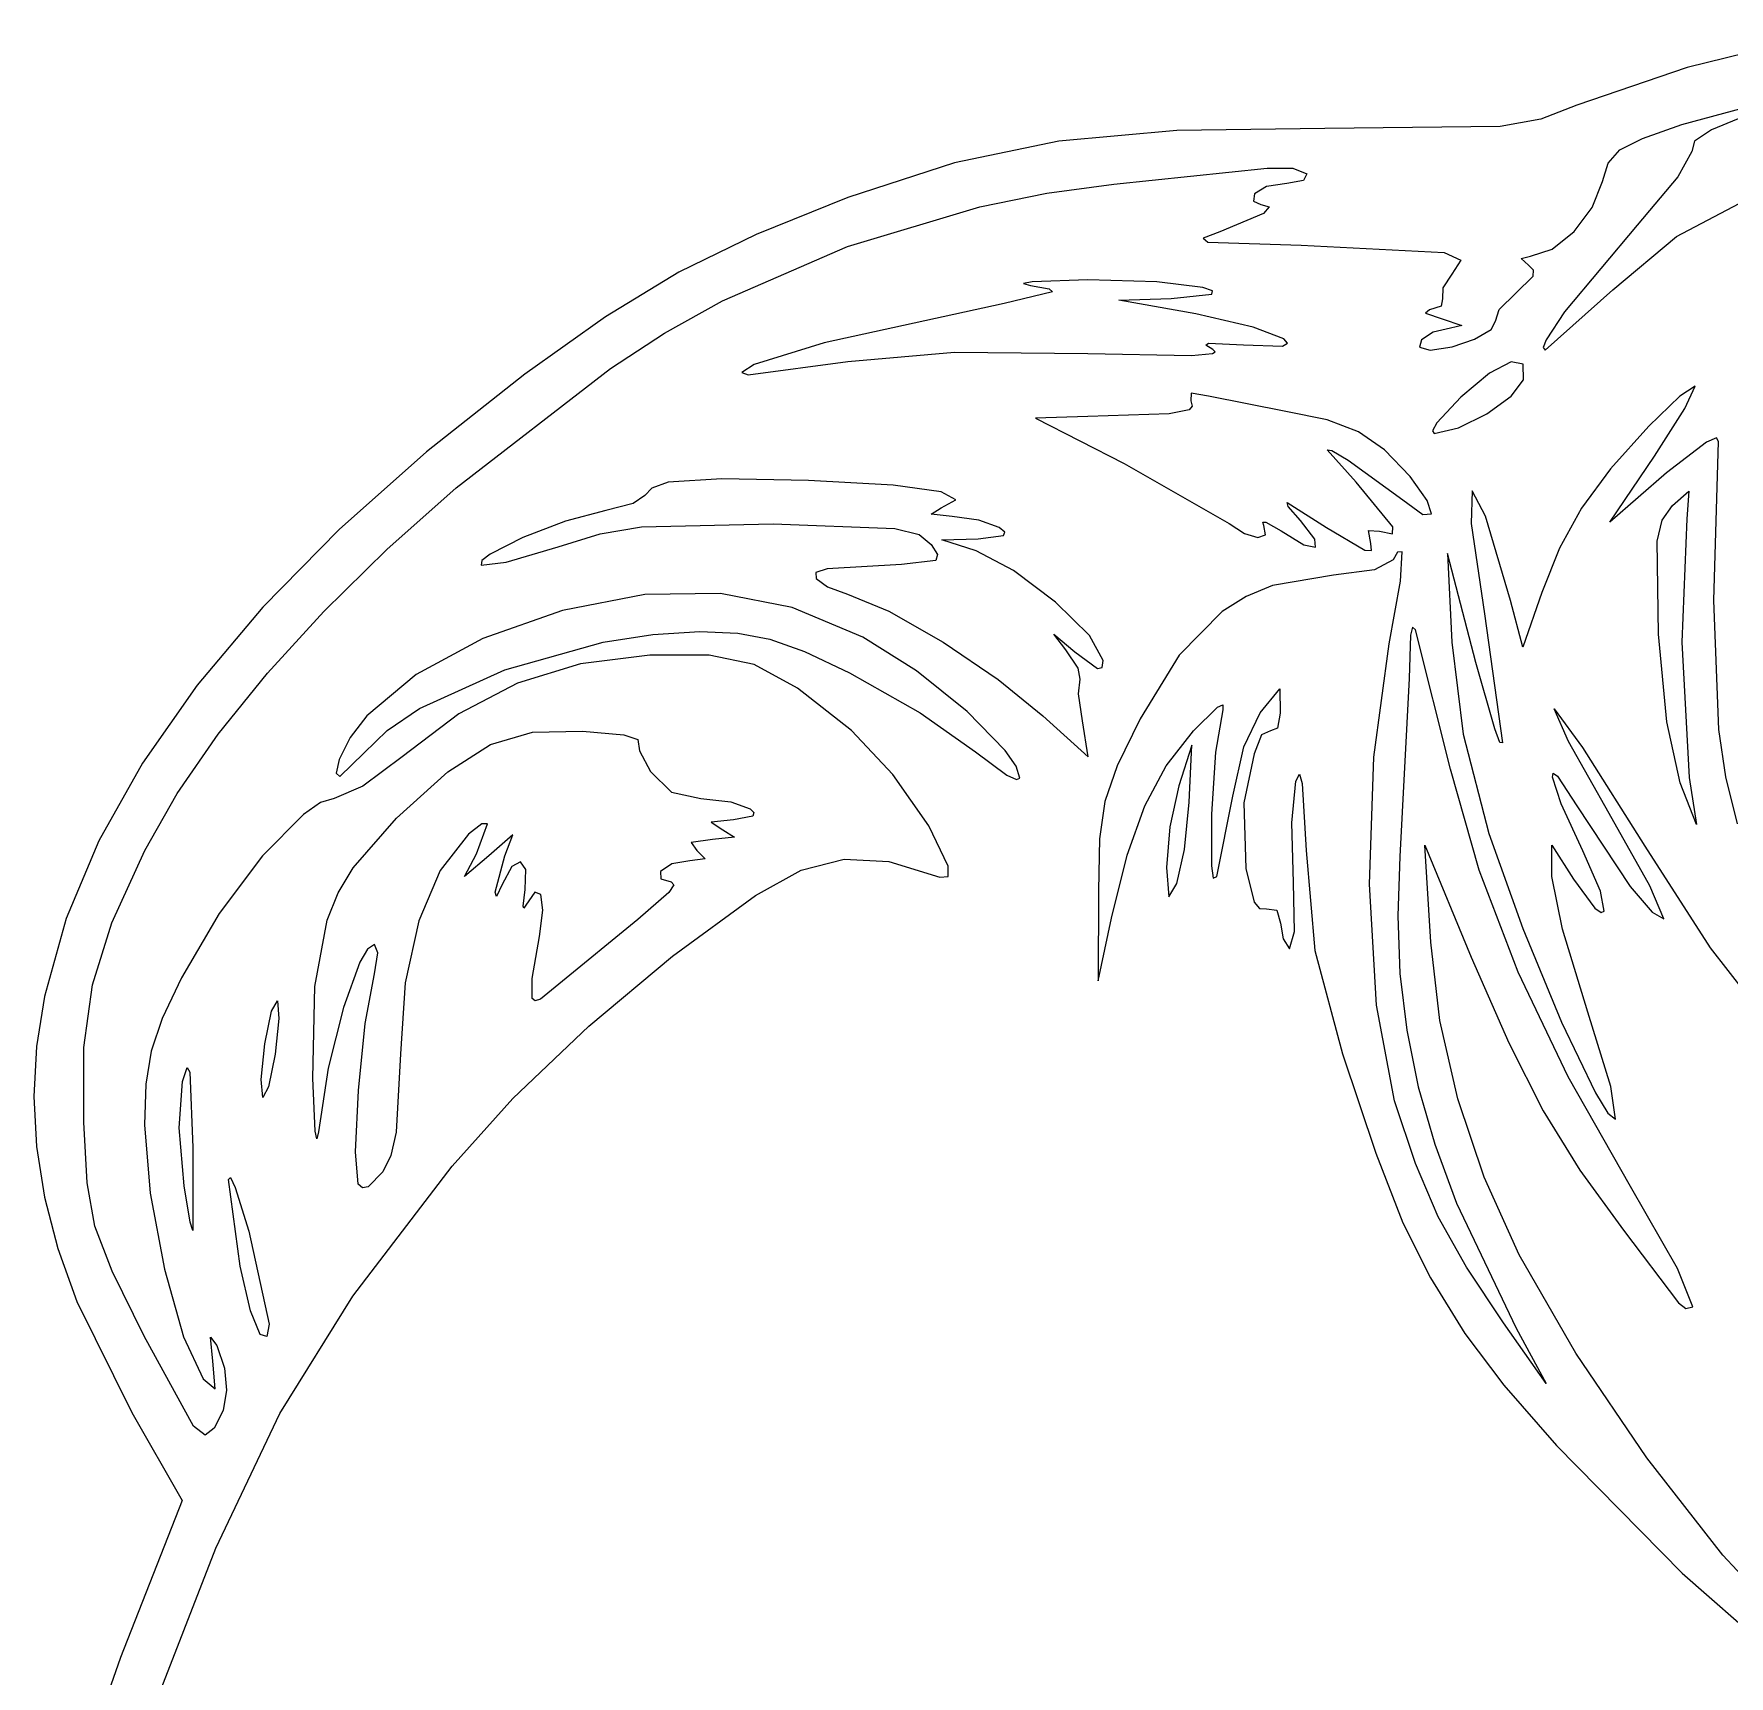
# Model space of a CAD drawing. Extents: x 0 to 159, y 0 to 200.
# Drawn here: x 3.3 to 60.7, y 144.6 to 200.1 of the extents above; entities that cross this region are included whole.
import ezdxf

# ---------------------------------------------------------------- set-up
doc = ezdxf.new("R2010")
doc.units = 0

msp = doc.modelspace()

# ---------------------------------------------------------------- linework, layer by layer
at = {"layer": 'Layer 1'}
for p, q in [((63.852818, 200.149975), (59.270364, 199.011207)), ((59.270364, 199.011207), (55.545954, 197.740148)), ((59.099487, 197.08645), (62.437561, 197.993344)), ((55.545954, 197.740148), (54.324659, 197.267211)), ((41.994373, 196.87598), (38.000188, 196.516317)), ((47.007668, 196.945692), (41.994373, 196.87598)), ((52.949244, 197.019467), (47.007668, 196.945692)), ((54.324659, 197.267211), (52.949244, 197.019467)), ((57.7657, 196.61359), (59.099487, 197.08645)), ((60.098819, 196.908342), (59.527991, 196.51414)), ((60.999715, 197.276681), (60.098819, 196.908342)), ((38.000188, 196.516317), (34.474844, 195.786965)), ((56.994814, 196.221395), (57.7657, 196.61359)), ((59.527991, 196.51414), (59.428982, 196.167464)), ((34.474844, 195.786965), (30.868075, 194.608185)), ((56.410966, 195.153933), (56.604134, 195.778598)), ((56.604134, 195.778598), (56.994814, 196.221395)), ((59.428982, 196.167464), (58.962962, 195.313741)), ((39.863914, 195.060094), (45.061039, 195.605488)), ((45.061039, 195.605488), (45.925919, 195.607737)), ((46.289412, 195.183301), (45.726379, 195.086552)), ((45.925919, 195.607737), (46.404771, 195.416047)), ((46.404771, 195.416047), (46.289412, 195.183301)), ((56.058083, 194.271877), (56.410966, 195.153933)), ((58.962962, 195.313741), (57.586775, 193.674734)), ((30.868075, 194.608185), (27.75799, 193.36069)), ((35.331262, 194.298854), (37.602634, 194.756083)), ((37.602634, 194.756083), (39.863914, 195.060094)), ((44.626417, 194.733774), (44.599518, 194.484625)), ((45.039476, 194.982923), (44.626417, 194.733774)), ((45.726379, 195.086552), (45.039476, 194.982923)), ((30.853479, 192.959565), (35.331262, 194.298854)), ((44.931217, 194.074123), (43.450961, 193.447898)), ((44.599518, 194.484625), (44.840906, 194.380996)), ((44.840906, 194.380996), (45.123492, 194.295078)), ((45.123492, 194.295078), (44.931217, 194.074123)), ((55.44528, 193.463509), (56.058083, 194.271877)), ((58.911589, 193.292764), (61.254608, 194.521754)), ((43.450961, 193.447898), (42.891725, 193.232075)), ((54.706337, 192.867733), (55.44528, 193.463509)), ((57.586775, 193.674734), (55.123547, 190.740724)), ((27.75799, 193.36069), (25.142179, 192.082868)), ((26.62103, 191.111879), (30.853479, 192.959565)), ((42.891725, 193.232075), (43.051396, 193.104292)), ((43.051396, 193.104292), (46.213918, 193.001987)), ((46.213918, 193.001987), (51.051915, 192.750809)), ((53.975034, 192.623456), (54.706337, 192.867733)), ((56.754572, 191.488569), (58.911589, 193.292764)), ((51.051915, 192.750809), (51.612436, 192.488739)), ((51.612436, 192.488739), (51.313324, 192.021617)), ((53.651581, 192.549593), (53.975034, 192.623456)), ((53.899892, 192.318303), (53.651581, 192.549593)), ((54.070042, 192.148666), (53.899892, 192.318303)), ((25.142179, 192.082868), (22.655287, 190.575188)), ((37.102324, 191.75818), (36.812798, 191.697557)), ((36.812798, 191.697557), (37.04169, 191.629328)), ((38.981969, 191.830411), (37.102324, 191.75818)), ((41.327298, 191.760467), (38.981969, 191.830411)), ((42.876065, 191.565607), (41.327298, 191.760467)), ((51.313324, 192.021617), (51.005128, 191.559301)), ((53.480086, 191.373916), (54.063317, 191.94943)), ((54.063317, 191.94943), (54.070042, 192.148666)), ((24.656328, 190.019154), (26.62103, 191.111879)), ((37.786316, 191.421056), (36.159745, 191.023608)), ((37.04169, 191.629328), (37.676106, 191.525308)), ((37.676106, 191.525308), (37.786316, 191.421056)), ((40.040303, 191.142494), (41.804193, 191.198938)), ((42.642394, 190.671183), (40.040303, 191.142494)), ((41.804193, 191.198938), (43.18334, 191.345281)), ((43.212697, 191.452412), (42.876065, 191.565607)), ((43.18334, 191.345281), (43.212697, 191.452412)), ((50.99406, 191.177419), (50.948066, 190.936295)), ((51.005128, 191.559301), (50.99406, 191.177419)), ((52.914804, 190.826361), (53.480086, 191.373916)), ((54.467159, 189.442104), (56.754572, 191.488569)), ((22.655287, 190.575188), (19.931957, 188.638123)), ((36.159745, 191.023608), (30.066519, 189.697339)), ((44.585065, 190.229334), (42.642394, 190.671183)), ((50.556262, 190.811588), (50.41643, 190.702977)), ((50.41643, 190.702977), (50.976421, 190.500438)), ((50.948066, 190.936295), (50.556262, 190.811588)), ((52.782644, 190.431999), (52.914804, 190.826361)), ((55.123547, 190.740724), (54.503005, 189.796817)), ((22.824384, 188.825448), (24.656328, 190.019154)), ((45.623985, 189.827999), (44.585065, 190.229334)), ((50.67371, 190.052895), (50.286784, 189.798233)), ((51.261818, 190.189288), (50.67371, 190.052895)), ((50.976421, 190.500438), (51.652917, 190.278585)), ((51.652917, 190.278585), (51.261818, 190.189288)), ((52.078808, 189.822222), (52.640822, 190.148145)), ((52.640822, 190.148145), (52.782644, 190.431999)), ((30.066519, 189.697339), (27.693073, 188.963737)), ((30.868075, 189.061104), (34.474436, 189.373445)), ((34.474436, 189.373445), (38.981969, 189.335212)), ((42.984765, 189.61502), (43.070666, 189.687726)), ((43.215305, 189.468562), (42.984765, 189.61502)), ((43.070666, 189.687726), (44.259528, 189.621668)), ((43.211022, 189.333724), (43.301768, 189.392714)), ((43.301768, 189.392714), (43.215305, 189.468562)), ((44.259528, 189.621668), (45.576393, 189.585878)), ((45.576393, 189.585878), (45.747426, 189.679618)), ((45.747426, 189.679618), (45.623985, 189.827999)), ((50.286784, 189.798233), (50.216895, 189.552303)), ((50.216895, 189.552303), (50.579899, 189.442104)), ((50.579899, 189.442104), (51.318026, 189.553714)), ((51.318026, 189.553714), (52.078808, 189.822222)), ((54.503005, 189.796817), (54.403683, 189.534539)), ((54.403683, 189.534539), (54.467159, 189.442104)), ((17.604625, 184.786432), (22.824384, 188.825448)), ((27.693073, 188.963737), (27.269855, 188.686503)), ((27.488682, 188.605094), (30.868075, 189.061104)), ((38.981969, 189.335212), (42.500533, 189.266421)), ((42.500533, 189.266421), (43.211022, 189.333724)), ((53.317368, 189.04686), (52.58941, 188.666615)), ((53.723459, 188.976321), (53.317368, 189.04686)), ((53.737967, 188.435981), (53.723459, 188.976321)), ((19.931957, 188.638123), (16.603424, 186.00708)), ((27.269855, 188.686503), (27.488682, 188.605094)), ((52.58941, 188.666615), (51.609305, 187.854603)), ((53.319798, 187.889236), (53.737967, 188.435981)), ((59.540813, 188.227137), (59.02289, 187.889043)), ((59.19606, 187.471354), (59.540813, 188.227137)), ((42.481835, 187.987777), (42.47553, 187.733953)), ((42.47553, 187.733953), (42.522675, 187.55408)), ((43.072077, 187.893409), (42.481835, 187.987777)), ((45.684751, 187.374472), (43.072077, 187.893409)), ((51.609305, 187.854603), (50.806514, 186.98258)), ((52.493146, 187.294171), (53.319798, 187.889236)), ((59.02289, 187.889043), (57.976595, 186.877055)), ((38.981969, 187.205139), (37.218079, 187.149047)), ((37.218079, 187.149047), (40.216692, 185.606702)), ((41.736812, 187.293333), (38.981969, 187.205139)), ((42.414543, 187.420245), (41.736812, 187.293333)), ((42.522675, 187.55408), (42.414543, 187.420245)), ((47.086807, 187.091969), (45.684751, 187.374472)), ((48.150096, 186.68607), (47.086807, 187.091969)), ((51.533077, 186.815986), (52.493146, 187.294171)), ((58.168153, 185.853293), (59.19606, 187.471354)), ((49.033138, 186.073862), (48.150096, 186.68607)), ((50.806514, 186.98258), (50.657052, 186.717307)), ((50.657052, 186.717307), (50.71466, 186.61988)), ((50.71466, 186.61988), (51.533077, 186.815986)), ((57.976595, 186.877055), (56.679066, 185.42388)), ((16.603424, 186.00708), (13.64434, 183.374433)), ((48.066002, 184.975229), (47.085985, 186.067341)), ((47.085985, 186.067341), (47.242288, 186.043518)), ((47.242288, 186.043518), (47.801419, 185.718532)), ((49.894451, 185.172432), (49.033138, 186.073862)), ((59.925605, 186.332322), (58.577729, 185.291318)), ((60.265044, 186.479116), (59.925605, 186.332322)), ((60.18181, 180.975432), (60.336327, 186.349652)), ((60.336327, 186.349652), (60.265044, 186.479116)), ((40.216692, 185.606702), (43.772341, 183.578228)), ((47.801419, 185.718532), (49.652092, 184.377976)), ((56.679066, 185.42388), (55.701089, 184.091652)), ((56.65403, 183.621267), (58.168153, 185.853293)), ((15.260599, 182.700888), (17.604625, 184.786432)), ((24.782654, 184.982637), (24.222134, 184.77538)), ((26.599478, 185.084733), (24.782654, 184.982637)), ((29.532413, 185.036348), (26.599478, 185.084733)), ((32.399137, 184.879351), (29.532413, 185.036348)), ((34.017324, 184.655612), (32.399137, 184.879351)), ((49.31369, 183.469881), (48.066002, 184.975229)), ((50.477295, 184.360315), (49.894451, 185.172432)), ((58.577729, 185.291318), (56.65403, 183.621267)), ((23.600363, 184.258031), (22.665986, 184.016731)), ((23.988904, 184.523673), (23.600363, 184.258031)), ((24.222134, 184.77538), (23.988904, 184.523673)), ((34.520562, 184.381063), (34.017324, 184.655612)), ((34.017324, 184.113392), (34.520562, 184.381063)), ((45.771496, 184.155671), (45.73877, 184.28643)), ((45.73877, 184.28643), (47.067641, 183.444172)), ((49.652092, 184.377976), (50.332899, 183.887151)), ((50.615705, 183.906576), (50.477295, 184.360315)), ((51.995112, 184.688641), (51.965351, 183.575808)), ((52.453828, 183.829864), (51.995112, 184.688641)), ((58.779165, 184.186417), (59.336334, 184.669106)), ((59.336334, 184.669106), (59.266704, 183.736273)), ((21.301915, 183.656793), (19.856022, 183.102551)), ((22.665986, 184.016731), (21.301915, 183.656793)), ((33.679804, 183.893656), (34.017324, 184.113392)), ((34.395855, 183.817059), (33.679804, 183.893656)), ((35.298746, 183.695262), (34.395855, 183.817059)), ((35.983356, 183.444878), (35.298746, 183.695262)), ((46.187107, 183.67877), (45.771496, 184.155671)), ((46.669288, 183.052848), (46.187107, 183.67877)), ((50.332899, 183.887151), (50.615705, 183.906576)), ((53.295231, 180.975432), (52.453828, 183.829864)), ((55.701089, 184.091652), (54.955283, 182.744542)), ((58.257274, 182.976345), (58.432842, 183.688058)), ((58.432842, 183.688058), (58.779165, 184.186417)), ((59.266704, 183.736273), (59.090315, 179.56432)), ((13.64434, 183.374433), (11.055061, 180.740628)), ((19.856022, 183.102551), (18.76004, 182.543084)), ((21.055908, 182.790828), (22.482647, 183.226806)), ((22.482647, 183.226806), (23.879587, 183.469837)), ((23.879587, 183.469837), (28.337598, 183.563059)), ((28.337598, 183.563059), (32.451078, 183.405235)), ((32.451078, 183.405235), (33.272345, 183.20473)), ((33.272345, 183.20473), (33.680068, 182.86985)), ((34.043077, 183.020133), (35.2778, 183.061408)), ((35.2778, 183.061408), (36.13117, 183.167815)), ((36.173448, 183.280136), (35.983356, 183.444878)), ((36.13117, 183.167815), (36.173448, 183.280136)), ((43.772341, 183.578228), (44.291961, 183.235637)), ((44.291961, 183.235637), (44.745039, 183.104183)), ((44.745039, 183.104183), (45.004044, 183.191672)), ((44.908601, 183.619983), (45.008343, 183.624751)), ((44.941448, 183.505909), (44.908601, 183.619983)), ((45.004044, 183.191672), (44.941448, 183.505909)), ((45.008343, 183.624751), (45.52847, 183.32952)), ((45.52847, 183.32952), (46.303987, 182.859074)), ((47.067641, 183.444172), (48.361454, 182.672735)), ((48.563067, 182.896661), (48.493702, 183.339574)), ((48.493702, 183.339574), (48.855872, 183.318936)), ((48.855872, 183.318936), (49.295423, 183.230417)), ((49.295423, 183.230417), (49.31369, 183.469881)), ((51.965351, 183.575808), (52.410816, 180.515409)), ((13.122724, 180.601267), (15.260599, 182.700888)), ((18.76004, 182.543084), (18.478182, 182.320477)), ((19.297574, 182.265629), (21.055908, 182.790828)), ((33.680068, 182.86985), (33.892887, 182.523367)), ((33.892887, 182.523367), (33.844595, 182.326572)), ((35.201953, 182.648658), (34.043077, 183.020133)), ((36.475189, 181.985485), (35.201953, 182.648658)), ((46.303987, 182.859074), (46.696254, 182.773233)), ((46.696254, 182.773233), (46.669288, 183.052848)), ((48.361454, 182.672735), (48.584002, 182.665702)), ((48.584002, 182.665702), (48.563067, 182.896661)), ((49.469794, 182.606942), (49.318364, 182.351266)), ((49.631278, 182.614439), (49.469794, 182.606942)), ((49.569057, 181.631599), (49.631278, 182.614439)), ((52.125419, 178.874639), (51.157396, 182.562933)), ((51.157396, 182.562933), (51.306268, 179.56432)), ((54.955283, 182.744542), (54.35427, 181.246718)), ((58.29974, 179.837723), (58.257274, 182.976345)), ((18.478182, 182.320477), (18.445703, 182.167469)), ((18.445703, 182.167469), (19.297574, 182.265629)), ((30.166267, 182.043291), (29.782748, 181.915751)), ((29.782748, 181.915751), (29.785752, 181.720146)), ((32.682765, 182.189694), (30.166267, 182.043291)), ((33.844595, 182.326572), (32.682765, 182.189694)), ((37.889812, 180.913034), (36.475189, 181.985485)), ((48.68623, 182.014363), (47.29871, 181.824569)), ((49.318364, 182.351266), (48.68623, 182.014363)), ((29.785752, 181.720146), (30.178835, 181.43422)), ((30.178835, 181.43422), (30.851847, 181.187452)), ((45.241634, 181.47426), (44.351422, 181.107564)), ((47.29871, 181.824569), (45.241634, 181.47426)), ((49.182192, 179.505759), (49.569057, 181.631599)), ((23.986716, 181.170336), (21.201958, 180.628298)), ((26.548264, 181.206722), (23.986716, 181.170336)), ((28.978778, 180.729353), (26.548264, 181.206722)), ((30.851847, 181.187452), (32.252525, 180.608179)), ((39.037802, 179.782177), (37.889812, 180.913034)), ((44.351422, 181.107564), (43.53576, 180.600076)), ((53.713626, 179.387931), (53.295231, 180.975432)), ((54.35427, 181.246718), (53.713626, 179.387931)), ((60.346513, 176.601734), (60.18181, 180.975432)), ((11.055061, 180.740628), (8.835942, 178.106112)), ((11.212689, 178.51003), (13.122724, 180.601267)), ((21.201958, 180.628298), (18.512026, 179.683779)), ((31.370431, 179.730126), (28.978778, 180.729353)), ((32.252525, 180.608179), (34.086954, 179.563703)), ((43.53576, 180.600076), (42.075088, 179.123436)), ((52.410816, 180.515409), (53.021916, 176.153971)), ((18.512026, 179.683779), (16.254687, 178.462771)), ((22.585586, 179.563333), (24.260798, 179.824641)), ((24.260798, 179.824641), (25.851219, 179.917098)), ((25.851219, 179.917098), (27.135309, 179.867312)), ((27.135309, 179.867312), (28.227443, 179.668566)), ((28.227443, 179.668566), (29.397498, 179.246776)), ((33.183114, 178.590504), (31.370431, 179.730126)), ((38.247485, 179.29762), (37.838263, 179.829168)), ((37.838263, 179.829168), (38.543466, 179.238353)), ((39.511136, 178.943783), (39.037802, 179.782177)), ((49.915325, 179.799954), (49.860584, 178.329597)), ((49.973997, 180.069126), (49.915325, 179.799954)), ((50.076264, 179.977952), (49.973997, 180.069126)), ((51.262171, 175.264662), (50.076264, 179.977952)), ((58.591972, 176.860718), (58.29974, 179.837723)), ((19.246862, 178.630561), (22.585586, 179.563333)), ((24.165293, 179.119467), (21.817434, 178.827042)), ((26.167986, 179.126826), (24.165293, 179.119467)), ((27.691618, 178.808978), (26.167986, 179.126826)), ((29.397498, 179.246776), (30.915347, 178.527858)), ((34.086954, 179.563703), (35.955713, 178.302665)), ((38.665263, 178.679112), (38.247485, 179.29762)), ((38.543466, 179.238353), (39.312654, 178.673556)), ((42.075088, 179.123436), (40.75362, 176.965757)), ((48.663013, 175.665026), (49.182192, 179.505759)), ((51.306268, 179.56432), (51.688107, 176.449334)), ((59.090315, 179.56432), (59.339376, 174.978206)), ((9.552181, 176.449638), (11.212689, 178.51003)), ((16.36719, 177.311562), (19.246862, 178.630561)), ((21.817434, 178.827042), (19.68316, 178.175213)), ((29.15724, 178.008464), (27.691618, 178.808978)), ((30.915347, 178.527858), (33.315605, 177.169487)), ((34.902268, 177.210277), (33.183114, 178.590504)), ((38.726911, 178.309841), (38.665263, 178.679112)), ((39.312654, 178.673556), (39.466945, 178.709219)), ((39.466945, 178.709219), (39.511136, 178.943783)), ((52.761555, 176.625883), (52.125419, 178.874639)), ((8.835942, 178.106112), (6.98734, 175.471332)), ((16.254687, 178.462771), (14.581682, 177.066343)), ((19.68316, 178.175213), (17.692952, 177.135438)), ((30.985903, 176.567824), (29.15724, 178.008464)), ((35.955713, 178.302665), (37.459379, 177.073707)), ((38.672009, 177.816746), (38.726911, 178.309841)), ((44.815153, 177.173896), (45.484726, 177.976819)), ((45.484726, 177.976819), (45.49672, 177.162255)), ((49.860584, 178.329597), (49.55014, 172.312263)), ((38.809461, 176.900846), (38.672009, 177.816746)), ((42.558432, 176.565707), (43.378244, 177.36444)), ((43.378244, 177.36444), (43.562279, 177.439775)), ((43.562279, 177.439775), (43.556441, 177.271263)), ((14.581682, 177.066343), (14.011722, 176.333932)), ((15.265794, 176.567473), (16.36719, 177.311562)), ((17.692952, 177.135438), (15.77729, 175.679176)), ((33.315605, 177.169487), (35.189605, 175.854507)), ((36.185123, 175.897055), (34.902268, 177.210277)), ((37.459379, 177.073707), (39.002077, 175.683762)), ((39.002077, 175.683762), (38.809461, 176.900846)), ((40.75362, 176.965757), (39.980386, 175.3741)), ((43.556441, 177.271263), (43.312087, 175.836719)), ((44.266231, 176.02287), (44.815153, 177.173896)), ((45.49672, 177.162255), (45.404292, 176.649139)), ((55.255354, 176.198156), (54.769843, 177.301602)), ((54.769843, 177.301602), (55.736278, 176.001703)), ((59.03634, 174.801817), (58.591972, 176.860718)), ((8.162887, 174.442551), (9.552181, 176.449638)), ((14.011722, 176.333932), (13.644747, 175.595567)), ((14.478715, 175.79912), (15.265794, 176.567473)), ((18.765629, 176.0966), (20.192456, 176.513408)), ((20.192456, 176.513408), (21.885289, 176.553713)), ((21.885289, 176.553713), (23.27519, 176.424904)), ((23.27519, 176.424904), (23.752543, 176.270432)), ((23.752543, 176.270432), (23.806077, 175.880392)), ((32.382115, 175.084023), (30.985903, 176.567824)), ((41.640587, 175.373097), (42.558432, 176.565707)), ((44.862866, 176.419613), (44.615481, 175.78642)), ((45.165815, 176.559357), (44.862866, 176.419613)), ((45.404292, 176.649139), (45.165815, 176.559357)), ((51.688107, 176.449334), (52.562864, 173.088021)), ((52.938778, 176.168216), (52.761555, 176.625883)), ((56.637802, 173.760416), (55.255354, 176.198156)), ((60.589351, 175.00747), (60.346513, 176.601734)), ((13.661284, 175.009691), (14.478715, 175.79912)), ((15.77729, 175.679176), (14.440879, 174.685797)), ((17.322861, 175.171396), (18.765629, 176.0966)), ((23.806077, 175.880392), (24.17764, 175.185287)), ((35.189605, 175.854507), (36.248557, 175.061594)), ((36.555824, 175.3617), (36.185123, 175.897055)), ((42.509749, 176.077462), (42.068776, 174.693161)), ((42.420849, 174.14565), (42.509749, 176.077462)), ((43.312087, 175.836719), (43.170855, 173.738765)), ((43.897225, 174.351672), (44.266231, 176.02287)), ((44.615481, 175.78642), (44.268347, 174.118486)), ((48.52629, 171.367655), (48.663013, 175.665026)), ((53.021916, 176.153971), (52.938778, 176.168216)), ((55.736278, 176.001703), (57.844656, 172.660807)), ((6.98734, 175.471332), (5.50961, 172.836733)), ((13.644747, 175.595567), (13.539857, 175.127508)), ((13.539857, 175.127508), (13.661284, 175.009691)), ((15.582204, 173.6059), (17.322861, 175.171396)), ((24.17764, 175.185287), (24.892413, 174.481186)), ((33.600297, 173.342948), (32.382115, 175.084023)), ((36.248557, 175.061594), (36.570632, 174.9091)), ((36.688912, 174.95845), (36.555824, 175.3617)), ((39.980386, 175.3741), (39.558585, 174.16814)), ((40.917177, 174.017503), (41.640587, 175.373097)), ((46.029768, 174.861789), (46.14845, 175.090483)), ((46.14845, 175.090483), (46.245271, 174.775226)), ((52.231682, 171.839055), (51.262171, 175.264662)), ((54.711767, 174.995713), (54.736795, 175.132916)), ((54.736795, 175.132916), (54.881006, 175.030941)), ((54.881006, 175.030941), (55.538899, 174.020767)), ((14.440879, 174.685797), (13.472239, 174.27265)), ((24.892413, 174.481186), (25.881558, 174.267358)), ((36.570632, 174.9091), (36.688912, 174.95845)), ((42.068776, 174.693161), (41.76402, 173.313006)), ((45.897653, 173.441902), (46.029768, 174.861789)), ((46.245271, 174.775226), (46.373726, 172.50876)), ((55.007334, 174.092452), (54.711767, 174.995713)), ((59.588085, 173.390705), (59.03634, 174.801817)), ((59.339376, 174.978206), (59.588085, 173.390705)), ((60.980852, 173.414694), (60.589351, 175.00747)), ((7.066496, 172.511229), (8.162887, 174.442551)), ((13.01618, 174.131207), (12.437718, 173.733512)), ((13.472239, 174.27265), (13.01618, 174.131207)), ((25.881558, 174.267358), (26.904223, 174.157639)), ((26.904223, 174.157639), (27.553593, 173.920357)), ((27.553593, 173.920357), (27.680095, 173.791738)), ((39.558585, 174.16814), (39.381523, 172.908601)), ((40.322685, 172.348511), (40.917177, 174.017503)), ((42.261393, 172.539804), (42.420849, 174.14565)), ((43.348302, 171.626815), (43.897225, 174.351672)), ((44.268347, 174.118486), (44.339961, 171.895279)), ((55.743863, 172.498529), (55.007334, 174.092452)), ((55.538899, 174.020767), (57.350767, 171.287443)), ((12.437718, 173.733512), (11.049713, 172.329152)), ((14.112426, 171.928721), (15.582204, 173.6059)), ((18.471693, 173.412985), (18.024134, 173.06756)), ((18.29295, 172.397282), (18.666675, 173.413988)), ((18.666675, 173.413988), (18.471693, 173.412985)), ((26.987517, 173.547691), (26.241215, 173.469242)), ((26.241215, 173.469242), (26.634739, 173.214316)), ((27.643436, 173.676659), (26.987517, 173.547691)), ((27.680095, 173.791738), (27.643436, 173.676659)), ((34.259876, 171.974737), (33.600297, 173.342948)), ((41.76402, 173.313006), (41.650029, 171.938671)), ((43.170855, 173.738765), (43.170381, 171.995948)), ((45.944396, 171.43067), (45.897653, 173.441902)), ((58.013857, 171.316282), (56.637802, 173.760416)), ((5.50961, 172.836733), (4.403106, 170.202763)), ((18.024134, 173.06756), (17.059605, 171.832303)), ((19.522382, 173.037927), (18.705701, 172.332371)), ((19.246862, 172.332371), (19.522382, 173.037927)), ((26.281961, 172.880941), (25.557531, 172.785206)), ((25.557531, 172.785206), (25.752794, 172.50876)), ((27.028263, 172.95939), (26.281961, 172.880941)), ((26.634739, 173.214316), (27.028263, 172.95939)), ((39.381523, 172.908601), (39.342508, 171.156209)), ((52.562864, 173.088021), (53.708405, 169.871199)), ((5.951128, 170.065513), (7.066496, 172.511229)), ((11.049713, 172.329152), (9.58048, 170.379155)), ((17.88902, 171.626815), (18.29295, 172.397282)), ((18.705701, 172.332371), (17.88902, 171.626815)), ((18.922659, 171.097648), (19.246862, 172.332371)), ((25.509024, 172.161274), (24.899115, 172.053941)), ((26.027784, 172.232491), (25.509024, 172.161274)), ((25.752794, 172.50876), (26.027784, 172.232491)), ((29.281329, 171.841006), (30.736886, 172.218159)), ((30.736886, 172.218159), (32.253892, 172.136127)), ((39.791595, 170.215703), (40.322685, 172.348511)), ((42.002454, 171.391159), (42.261393, 172.539804)), ((46.373726, 172.50876), (46.673147, 169.121694)), ((49.55014, 172.312263), (49.476405, 170.301533)), ((50.592599, 169.403608), (50.390104, 172.685149)), ((50.390104, 172.685149), (51.96808, 168.900899)), ((54.693996, 171.626815), (54.692584, 172.685149)), ((54.692584, 172.685149), (55.426715, 171.538621)), ((56.344043, 171.134205), (55.743863, 172.498529)), ((57.844656, 172.660807), (60.049651, 169.22056)), ((13.606479, 171.078282), (14.112426, 171.928721)), ((17.059605, 171.832303), (16.336973, 170.128964)), ((19.486189, 171.972003), (19.161843, 171.362232)), ((19.785466, 172.131684), (19.486189, 171.972003)), ((19.966606, 171.862542), (19.785466, 172.131684)), ((19.936543, 171.185843), (19.966606, 171.862542)), ((24.899115, 172.053941), (24.518071, 171.803204)), ((24.518071, 171.803204), (24.533593, 171.554055)), ((27.739287, 170.990051), (29.281329, 171.841006)), ((32.253892, 172.136127), (33.980283, 171.609529)), ((33.980283, 171.609529), (34.261261, 171.627374)), ((34.261261, 171.627374), (34.259876, 171.974737)), ((41.650029, 171.938671), (41.724377, 170.938501)), ((43.170381, 171.995948), (43.23469, 171.576012)), ((43.23469, 171.576012), (43.348302, 171.626815)), ((44.339961, 171.895279), (44.613232, 170.756203)), ((53.550113, 168.391753), (52.231682, 171.839055)), ((55.053609, 169.843081), (54.693996, 171.626815)), ((13.232835, 170.156657), (13.606479, 171.078282)), ((18.972798, 170.957022), (18.922659, 171.097648)), ((19.161843, 171.362232), (18.972798, 170.957022)), ((19.866737, 170.630085), (19.936543, 171.185843)), ((20.265806, 171.102648), (19.959121, 170.656676)), ((20.469502, 171.022727), (20.265806, 171.102648)), ((20.535483, 170.495197), (20.469502, 171.022727)), ((24.798926, 171.082875), (23.751484, 170.171606)), ((24.533593, 171.554055), (24.877199, 171.450426)), ((24.975001, 171.352558), (24.798926, 171.082875)), ((24.877199, 171.450426), (24.975001, 171.352558)), ((39.342508, 171.156209), (39.334747, 168.099035)), ((41.724377, 170.938501), (42.002454, 171.391159)), ((45.977645, 169.768292), (45.944396, 171.43067)), ((48.764084, 167.273419), (48.52629, 171.367655)), ((55.426715, 171.538621), (56.155075, 170.562175)), ((56.470982, 170.458061), (56.344043, 171.134205)), ((57.350767, 171.287443), (58.088525, 170.424184)), ((58.483184, 170.196653), (58.013857, 171.316282)), ((19.893036, 170.561905), (19.866737, 170.630085)), ((19.959121, 170.656676), (19.893036, 170.561905)), ((20.429021, 169.598342), (20.535483, 170.495197)), ((24.92532, 168.934948), (27.739287, 170.990051)), ((44.613232, 170.756203), (44.798997, 170.54129)), ((44.798997, 170.54129), (45.029642, 170.5392)), ((45.029642, 170.5392), (45.381582, 170.495676)), ((45.381582, 170.495676), (45.508362, 170.049192)), ((56.155075, 170.562175), (56.366485, 170.406832)), ((56.366485, 170.406832), (56.470982, 170.458061)), ((4.403106, 170.202763), (3.668186, 167.569868)), ((5.290479, 167.964847), (5.951128, 170.065513)), ((9.58048, 170.379155), (8.302277, 168.203105)), ((12.82149, 167.909996), (13.232835, 170.156657)), ((16.336973, 170.128964), (15.880511, 168.03543)), ((23.751484, 170.171606), (21.078485, 167.988968)), ((39.334747, 168.099035), (39.791595, 170.215703)), ((45.508362, 170.049192), (45.597968, 169.517952)), ((49.476405, 170.301533), (49.551413, 168.348184)), ((53.708405, 169.871199), (55.020271, 166.698462)), ((58.088525, 170.424184), (58.483184, 170.196653)), ((14.83502, 169.333758), (14.607763, 169.174766)), ((14.952407, 169.04082), (14.83502, 169.333758)), ((20.181151, 168.174011), (20.429021, 169.598342)), ((45.597968, 169.517952), (45.813515, 169.187002)), ((45.813515, 169.187002), (45.977645, 169.768292)), ((50.903076, 166.755491), (50.592599, 169.403608)), ((55.916724, 167.040701), (55.053609, 169.843081)), ((14.34709, 168.731946), (13.786697, 167.19976)), ((14.607763, 169.174766), (14.34709, 168.731946)), ((14.834315, 168.336455), (14.952407, 169.04082)), ((22.094751, 166.561849), (24.92532, 168.934948)), ((46.673147, 169.121694), (47.603863, 165.629589)), ((51.96808, 168.900899), (53.237811, 165.996125)), ((60.049651, 169.22056), (61.248964, 167.681346)), ((8.302277, 168.203105), (7.654594, 166.821141)), ((14.527056, 166.652039), (14.834315, 168.336455)), ((20.17749, 167.503546), (20.181151, 168.174011)), ((49.551413, 168.348184), (49.781722, 166.42566)), ((55.249279, 164.849068), (53.550113, 168.391753)), ((3.668186, 167.569868), (3.400445, 165.875073)), ((5.001108, 165.837524), (5.290479, 167.964847)), ((12.756452, 164.809027), (12.82149, 167.909996)), ((15.880511, 168.03543), (15.714496, 165.629589)), ((21.078485, 167.988968), (20.461962, 167.478135)), ((11.128382, 165.966492), (11.353631, 167.069937)), ((11.353631, 167.069937), (11.550304, 167.425935)), ((11.550304, 167.425935), (11.60278, 166.820788)), ((13.786697, 167.19976), (13.276243, 165.147071)), ((20.280965, 167.417009), (20.17749, 167.503546)), ((20.461962, 167.478135), (20.280965, 167.417009)), ((49.368459, 164.042088), (48.764084, 167.273419)), ((56.693629, 164.520146), (55.916724, 167.040701)), ((7.654594, 166.821141), (7.276355, 165.712227)), ((11.60278, 166.820788), (11.48116, 165.613714)), ((14.293947, 164.382166), (14.527056, 166.652039)), ((19.51752, 164.111558), (22.094751, 166.561849)), ((49.781722, 166.42566), (50.173895, 164.507402)), ((51.507176, 164.10453), (50.903076, 166.755491)), ((55.020271, 166.698462), (56.174379, 164.301948)), ((3.400445, 165.875073), (3.309421, 164.187058)), ((11.00707, 164.759109), (11.128382, 165.966492)), ((53.237811, 165.996125), (54.401675, 163.698835)), ((4.99957, 163.311838), (5.001108, 165.837524)), ((7.276355, 165.712227), (7.099398, 164.60424)), ((11.48116, 165.613714), (11.25622, 164.50996)), ((15.714496, 165.629589), (15.573782, 162.975772)), ((47.603863, 165.629589), (48.734633, 162.2638)), ((8.344258, 164.685908), (8.492932, 165.162616)), ((8.492932, 165.162616), (8.592526, 165.001776)), ((8.592526, 165.001776), (8.693155, 162.454587)), ((11.05959, 164.153919), (11.00707, 164.759109)), ((12.833138, 163.010565), (12.756452, 164.809027)), ((13.276243, 165.147071), (12.938133, 162.983754)), ((57.360997, 161.137314), (55.249279, 164.849068)), ((3.309421, 164.187058), (3.397802, 162.49299)), ((7.099398, 164.60424), (7.05556, 163.225054)), ((8.227885, 163.125879), (8.344258, 164.685908)), ((11.25622, 164.50996), (11.05959, 164.153919)), ((14.19485, 162.309408), (14.293947, 164.382166)), ((50.173895, 164.507402), (50.734492, 162.566853)), ((56.174379, 164.301948), (56.590998, 163.623566)), ((56.846647, 163.41379), (56.693629, 164.520146)), ((17.463569, 161.824878), (19.51752, 164.111558)), ((50.080949, 161.911838), (49.368459, 164.042088)), ((52.402846, 161.458066), (51.507176, 164.10453)), ((54.401675, 163.698835), (55.636646, 161.691264)), ((56.590998, 163.623566), (56.846647, 163.41379)), ((5.115342, 161.262275), (4.99957, 163.311838)), ((7.05556, 163.225054), (7.244996, 160.913669)), ((8.394353, 161.158128), (8.227885, 163.125879)), ((12.88509, 162.745772), (12.833138, 163.010565)), ((12.938133, 162.983754), (12.88509, 162.745772)), ((15.573782, 162.975772), (15.391688, 162.184365)), ((3.397802, 162.49299), (3.668274, 160.780038)), ((8.693155, 162.454587), (8.693244, 159.650663)), ((50.734492, 162.566853), (51.470073, 160.577455)), ((14.289626, 161.216336), (14.19485, 162.309408)), ((15.391688, 162.184365), (15.117948, 161.635084)), ((48.734633, 162.2638), (49.6539, 159.90409)), ((50.851449, 160.114434), (50.080949, 161.911838)), ((5.37594, 159.791025), (5.115342, 161.262275)), ((9.898245, 161.37297), (9.962561, 161.44653)), ((10.2878, 158.434858), (9.898245, 161.37297)), ((9.962561, 161.44653), (10.117894, 161.108171)), ((14.107592, 157.419398), (17.463569, 161.824878)), ((15.117948, 161.635084), (14.621369, 161.123159)), ((53.588037, 158.823443), (52.402846, 161.458066)), ((55.636646, 161.691264), (57.119697, 159.655646)), ((3.668274, 160.780038), (4.123524, 159.035369)), ((7.244996, 160.913669), (7.7265, 158.335419)), ((8.595127, 159.925946), (8.394353, 161.158128)), ((10.117894, 161.108171), (10.580694, 159.627645)), ((14.434182, 161.093795), (14.289626, 161.216336)), ((14.621369, 161.123159), (14.434182, 161.093795)), ((58.94303, 158.358923), (57.360997, 161.137314)), ((51.801999, 158.400903), (50.851449, 160.114434)), ((51.470073, 160.577455), (53.492434, 156.345883)), ((5.95847, 158.269637), (5.37594, 159.791025)), ((8.693244, 159.650663), (8.595127, 159.925946)), ((10.580694, 159.627645), (11.268435, 156.475)), ((49.6539, 159.90409), (50.585141, 158.040342)), ((57.119697, 159.655646), (58.98307, 157.196431)), ((4.123524, 159.035369), (4.76624, 157.246151)), ((10.645859, 156.926975), (10.2878, 158.434858)), ((53.054636, 156.522272), (51.801999, 158.400903)), ((55.501212, 155.49695), (53.588037, 158.823443)), ((7.040038, 156.069658), (5.95847, 158.269637)), ((7.7265, 158.335419), (8.369862, 156.052774)), ((50.585141, 158.040342), (51.751827, 156.162439)), ((59.463554, 157.065903), (58.94303, 158.358923)), ((4.76624, 157.246151), (6.624818, 153.482737)), ((11.631091, 153.455044), (14.107592, 157.419398)), ((10.964693, 156.122222), (10.645859, 156.926975)), ((58.98307, 157.196431), (59.225297, 157.00721)), ((59.225297, 157.00721), (59.463554, 157.065903)), ((11.1966, 156.061147), (10.964693, 156.122222)), ((11.268435, 156.475), (11.1966, 156.061147)), ((51.751827, 156.162439), (53.064327, 154.416323)), ((54.504201, 154.470163), (53.054636, 156.522272)), ((53.492434, 156.345883), (54.504201, 154.470163)), ((8.70806, 153.02611), (7.040038, 156.069658)), ((8.369862, 156.052774), (9.044875, 154.628207)), ((9.366256, 155.222638), (9.287454, 156.033719)), ((9.287454, 156.033719), (9.501017, 155.751805)), ((9.501017, 155.751805), (9.762861, 154.983521)), ((9.446733, 154.284337), (9.366256, 155.222638)), ((9.762861, 154.983521), (9.834172, 154.240769)), ((57.914021, 151.952342), (55.501212, 155.49695)), ((9.044875, 154.628207), (9.446733, 154.284337)), ((53.064327, 154.416323), (54.84779, 152.367606)), ((9.834172, 154.240769), (9.715975, 153.553711)), ((6.624818, 153.482737), (8.332264, 150.508466)), ((9.715975, 153.553711), (9.409295, 152.952512)), ((9.468121, 148.891408), (11.631091, 153.455044)), ((9.101705, 152.720477), (8.70806, 153.02611)), ((9.409295, 152.952512), (9.101705, 152.720477)), ((54.84779, 152.367606), (59.104911, 148.047045)), ((60.481412, 148.66299), (57.914021, 151.952342)), ((8.332264, 150.508466), (6.236762, 145.192454)), ((7.052738, 142.688083), (9.468121, 148.891408)), ((62.858337, 146.102268), (60.481412, 148.66299)), ((59.104911, 148.047045), (63.077803, 144.570109)), ((6.236762, 145.192454), (4.507979, 140.255684))]:
    msp.add_line(p, q, dxfattribs=at)

doc.saveas('drawing.dxf')
